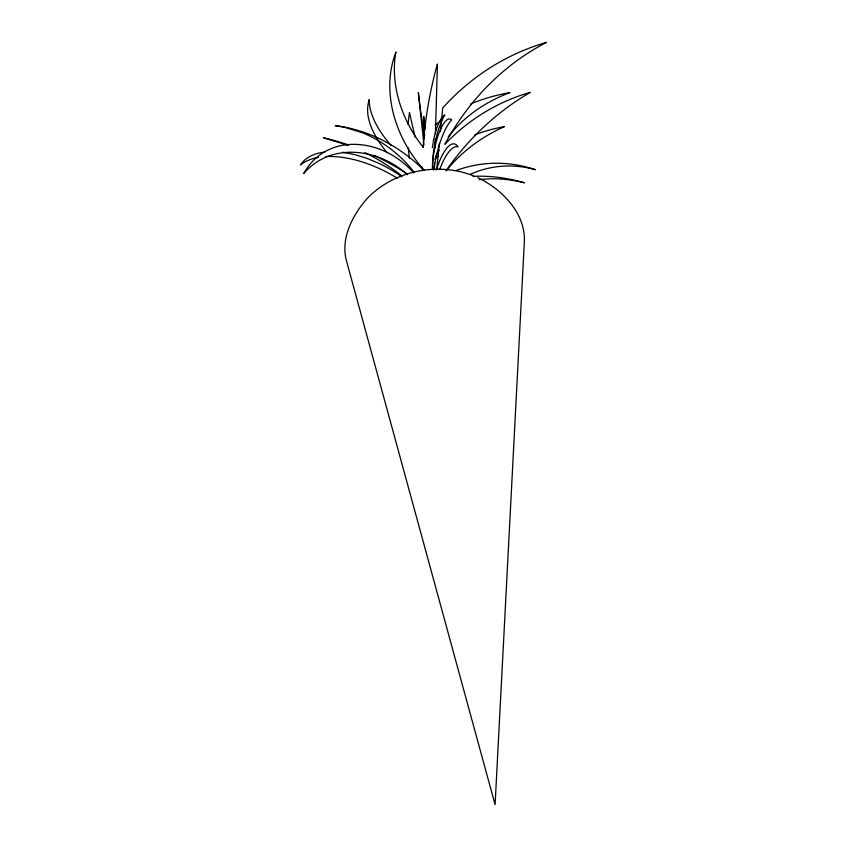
<?xml version="1.0" encoding="UTF-8"?>
<svg xmlns="http://www.w3.org/2000/svg" width="847" height="847" viewBox="0 0 847 847"><rect width="100%" height="100%" fill="white"/><g stroke="black" fill="none" stroke-linecap="round" stroke-linejoin="round"><path stroke-width="1.27" d="M434.405 169.178L434.596 162.613M435.019 148.161L435.284 138.961M435.432 133.71L437.433 64.076A432.616 317.202 65.4 0 0 423.077 147.336M436.798 169.368L439.318 143.228M440.451 131.476L442.716 107.95A273.973 244.264 72.3 0 1 546.537 42.35A289.346 254.968 73 0 0 444.876 144.297A230.712 207.473 72.2 0 1 530.233 92.376A312.554 276.397 76.5 0 0 446.39 170.226M369.334 99.607C364.729 112.619 370.044 126.552 376.566 137.902A105.727 51.529 30.7 0 0 387.227 152.862M395.973 52.175C388.254 71.561 388.286 93.276 393.304 113.339A109.739 86.743 54.1 0 0 424.4 170.406M326.031 156.494C346.783 155.806 367.069 162.306 385.459 171.486A87.823 47.856 29.2 0 1 397.232 178.188M335.317 125.705L344.443 127.23L362.463 132.767A112.863 96.727 52 0 1 414.374 172.502M342.516 152.28L354.374 154.503L366.603 158.22L378.842 163.291A80.518 43.493 29.2 0 1 401.997 176.885M323.766 137.892L348.308 145.409M473.335 175.753C437.253 161.661 393.262 170.755 366.571 199.13C351.939 216.144 339.975 239.489 346.868 262.316L495.093 804.65L524.208 244.518C527.078 214.683 502.927 189.781 477.782 177.595M415.062 137.098L409.482 112.683A445.543 203.047 37.7 0 0 408.138 124.445M421.817 166.658L422.409 169.22M425.088 128.755L423.722 116.367A263.099 79.66 -76.9 0 0 423.722 131.031M423.987 144.996L418.344 92.619A849.53 250.828 -71.1 0 0 424.739 135.382M407.598 174.757A86.712 73.89 53.3 0 0 393.823 164.583C375.824 153.783 353.75 149.008 333.231 154.599A81.884 69.687 53.2 0 0 303.745 173.55A75.542 63.98 52.7 0 1 340.198 145.737C356.725 142.211 373.961 145.568 388.837 153.243A79.914 67.771 52.9 0 1 413.738 172.873M335.306 125.621A148.045 128.13 53.5 0 1 424.283 170.565M423.182 147.24A109.051 85.674 53.8 0 1 395.845 52.122M409.429 158.22A445.543 203.047 37.7 0 1 408.328 147.918M323.745 137.828A151.952 84.933 29 0 1 348.255 144.858M373.855 155.297A151.952 84.933 29 0 1 407.163 173.953M318.461 157.351A82.805 45.007 29.2 0 0 300.463 164.974A76.008 40.963 29.1 0 1 324.92 152.037M364.962 152.619A114.419 62.72 28.6 0 1 400.917 175.117M391.134 145.515A104.499 50.428 30.7 0 1 369.207 99.554M479.402 179.702A111.963 76.145 30.3 0 1 524.537 182.814A138.908 95.679 30.5 0 0 473.039 176.356M446.083 170.925A330.69 218.685 36.9 0 1 504.42 126.627A238.325 159.871 33.5 0 0 474.786 134.832M434.786 159.257A238.325 159.871 33.5 0 1 438.587 155.922M435.538 156.737A298.133 193.338 35.1 0 1 439.138 150.184M448.137 136.928A298.133 193.338 35.1 0 1 509.852 92.598A282.369 186.7 34.1 0 0 470.583 104.012M435.051 125.208A282.369 186.7 34.1 0 1 441.118 120.528M470.265 174.355A109.972 100.507 67.5 0 1 535.484 169.707A135.234 124.223 68.7 0 0 456.406 170.427M423.923 139.3A263.099 79.66 -76.9 0 1 423.818 135.785M436.364 169.908A47.845 14.124 -79.7 0 1 458.047 146.849A53.615 15.966 -79.8 0 0 439.667 169.453M432.383 147.622A28.353 8.089 -79.3 0 1 433.008 143.228M433.198 142.127A28.353 8.089 -79.3 0 1 444.813 114.938A39.873 11.519 -79.3 0 0 432.478 165.864L432.563 169.485A33.245 9.582 -79.3 0 1 439.148 132.64A33.245 9.582 -79.3 0 1 451.631 119.914A49.962 14.674 -79.4 0 0 433.696 170.183"/></g></svg>
